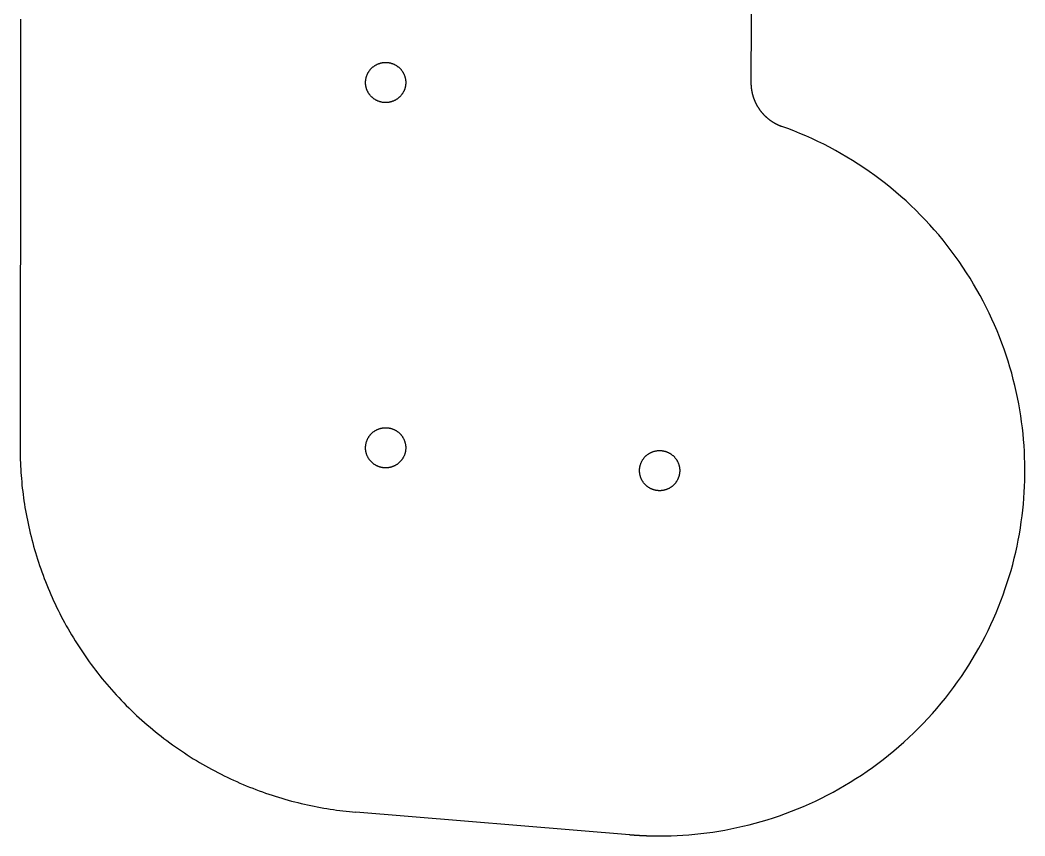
# Model space of a CAD drawing. Extents: x 50 to 1155, y -2400 to -33.
# Drawn here: x 49.9 to 325, y -2056.2 to -1832.9 of the extents above; entities that cross this region are included whole.
import ezdxf

# ---------------------------------------------------------------- set-up
doc = ezdxf.new("R2010")
doc.units = 0
doc.layers.get('0').update_dxf_attribs({"color": 18, "linetype": 'CONTINUOUS'})

msp = doc.modelspace()

# ---------------------------------------------------------------- linework, layer by layer
at = {"color": 18}
for p, q in [((50, -1850), (49.924, -1949.9238)), ((216.7962, -2055.913), (141.7899, -2049.739))]:
    msp.add_line(p, q, dxfattribs=at)
for points in [[(250.05, -1815.89, 0), (250.019, -1832.95, 0), (250, -1850, 0)], [(50.0193, -1832.66, 0), (50, -1850, 0)], [(150, -1855.5, 0), (149.891, -1855.5, 0), (149.781, -1855.5, 0), (149.671, -1855.49, 0), (149.56, -1855.48, 0), (149.448, -1855.47, 0), (149.336, -1855.46, 0), (149.223, -1855.44, 0), (149.109, -1855.43, 0), (148.996, -1855.41, 0), (148.882, -1855.39, 0), (148.767, -1855.36, 0), (148.653, -1855.33, 0), (148.538, -1855.3, 0), (148.424, -1855.27, 0), (148.31, -1855.23, 0), (148.196, -1855.2, 0), (148.082, -1855.15, 0), (147.968, -1855.11, 0), (147.855, -1855.06, 0), (147.743, -1855.02, 0), (147.631, -1854.96, 0), (147.52, -1854.91, 0), (147.41, -1854.85, 0), (147.301, -1854.79, 0), (147.193, -1854.73, 0), (147.086, -1854.66, 0), (146.98, -1854.6, 0), (146.876, -1854.53, 0), (146.773, -1854.45, 0), (146.672, -1854.38, 0), (146.572, -1854.3, 0), (146.474, -1854.22, 0), (146.377, -1854.14, 0), (146.283, -1854.05, 0), (146.19, -1853.97, 0), (146.1, -1853.88, 0), (146.011, -1853.79, 0), (145.925, -1853.69, 0), (145.841, -1853.6, 0), (145.759, -1853.5, 0), (145.679, -1853.4, 0), (145.602, -1853.3, 0), (145.528, -1853.2, 0), (145.455, -1853.1, 0), (145.386, -1852.99, 0), (145.319, -1852.89, 0), (145.254, -1852.78, 0), (145.192, -1852.67, 0), (145.133, -1852.56, 0), (145.077, -1852.45, 0), (145.023, -1852.34, 0), (144.972, -1852.23, 0), (144.923, -1852.12, 0), (144.878, -1852, 0), (144.835, -1851.89, 0), (144.795, -1851.78, 0), (144.757, -1851.66, 0), (144.722, -1851.55, 0), (144.69, -1851.43, 0), (144.66, -1851.32, 0), (144.633, -1851.2, 0), (144.609, -1851.09, 0), (144.587, -1850.98, 0), (144.568, -1850.86, 0), (144.551, -1850.75, 0), (144.537, -1850.64, 0), (144.525, -1850.52, 0), (144.515, -1850.41, 0), (144.508, -1850.3, 0), (144.503, -1850.19, 0), (144.501, -1850.08, 0), (144.5, -1849.97, 0), (144.502, -1849.86, 0), (144.506, -1849.75, 0), (144.512, -1849.64, 0), (144.52, -1849.53, 0), (144.531, -1849.42, 0), (144.544, -1849.31, 0), (144.559, -1849.19, 0), (144.577, -1849.08, 0), (144.598, -1848.97, 0), (144.621, -1848.85, 0), (144.647, -1848.74, 0), (144.675, -1848.62, 0), (144.706, -1848.51, 0), (144.739, -1848.4, 0), (144.775, -1848.28, 0), (144.814, -1848.17, 0), (144.856, -1848.05, 0), (144.9, -1847.94, 0), (144.947, -1847.83, 0), (144.997, -1847.72, 0), (145.05, -1847.6, 0), (145.105, -1847.49, 0), (145.163, -1847.38, 0), (145.223, -1847.27, 0), (145.286, -1847.17, 0), (145.352, -1847.06, 0), (145.42, -1846.95, 0), (145.491, -1846.85, 0), (145.565, -1846.75, 0), (145.641, -1846.65, 0), (145.719, -1846.55, 0), (145.8, -1846.45, 0), (145.883, -1846.35, 0), (145.968, -1846.26, 0), (146.055, -1846.17, 0), (146.145, -1846.08, 0), (146.236, -1845.99, 0), (146.33, -1845.9, 0), (146.425, -1845.82, 0), (146.523, -1845.74, 0), (146.622, -1845.66, 0), (146.722, -1845.58, 0), (146.824, -1845.51, 0), (146.928, -1845.44, 0), (147.033, -1845.37, 0), (147.14, -1845.3, 0), (147.247, -1845.24, 0), (147.356, -1845.18, 0), (147.465, -1845.12, 0), (147.576, -1845.06, 0), (147.687, -1845.01, 0), (147.799, -1844.96, 0), (147.912, -1844.91, 0), (148.025, -1844.87, 0), (148.139, -1844.82, 0), (148.253, -1844.78, 0), (148.367, -1844.75, 0), (148.481, -1844.71, 0), (148.596, -1844.68, 0), (148.71, -1844.65, 0), (148.824, -1844.63, 0), (148.939, -1844.6, 0), (149.053, -1844.58, 0), (149.166, -1844.56, 0), (149.279, -1844.55, 0), (149.392, -1844.53, 0), (149.504, -1844.52, 0), (149.616, -1844.51, 0), (149.726, -1844.51, 0), (149.836, -1844.5, 0), (149.946, -1844.5, 0), (150.054, -1844.5, 0), (150.164, -1844.5, 0), (150.274, -1844.51, 0), (150.384, -1844.51, 0), (150.496, -1844.52, 0), (150.608, -1844.53, 0), (150.721, -1844.55, 0), (150.834, -1844.56, 0), (150.947, -1844.58, 0), (151.061, -1844.6, 0), (151.176, -1844.63, 0), (151.29, -1844.65, 0), (151.404, -1844.68, 0), (151.519, -1844.71, 0), (151.633, -1844.75, 0), (151.747, -1844.78, 0), (151.861, -1844.82, 0), (151.975, -1844.87, 0), (152.088, -1844.91, 0), (152.201, -1844.96, 0), (152.313, -1845.01, 0), (152.424, -1845.06, 0), (152.535, -1845.12, 0), (152.644, -1845.18, 0), (152.753, -1845.24, 0), (152.86, -1845.3, 0), (152.967, -1845.37, 0), (153.072, -1845.44, 0), (153.176, -1845.51, 0), (153.278, -1845.58, 0), (153.378, -1845.66, 0), (153.477, -1845.74, 0), (153.575, -1845.82, 0), (153.67, -1845.9, 0), (153.764, -1845.99, 0), (153.855, -1846.08, 0), (153.945, -1846.17, 0), (154.032, -1846.26, 0), (154.117, -1846.35, 0), (154.2, -1846.45, 0), (154.281, -1846.55, 0), (154.359, -1846.65, 0), (154.435, -1846.75, 0), (154.509, -1846.85, 0), (154.58, -1846.95, 0), (154.648, -1847.06, 0), (154.714, -1847.17, 0), (154.777, -1847.27, 0), (154.837, -1847.38, 0), (154.895, -1847.49, 0), (154.95, -1847.6, 0), (155.003, -1847.72, 0), (155.053, -1847.83, 0), (155.1, -1847.94, 0), (155.144, -1848.05, 0), (155.186, -1848.17, 0), (155.225, -1848.28, 0), (155.261, -1848.4, 0), (155.294, -1848.51, 0), (155.325, -1848.62, 0), (155.353, -1848.74, 0), (155.379, -1848.85, 0), (155.402, -1848.97, 0), (155.423, -1849.08, 0), (155.441, -1849.19, 0), (155.456, -1849.31, 0), (155.469, -1849.42, 0), (155.48, -1849.53, 0), (155.488, -1849.64, 0), (155.494, -1849.75, 0), (155.498, -1849.86, 0), (155.5, -1849.97, 0), (155.499, -1850.08, 0), (155.497, -1850.19, 0), (155.492, -1850.3, 0), (155.485, -1850.41, 0), (155.475, -1850.52, 0), (155.463, -1850.64, 0), (155.449, -1850.75, 0), (155.432, -1850.86, 0), (155.413, -1850.98, 0), (155.391, -1851.09, 0), (155.367, -1851.2, 0), (155.34, -1851.32, 0), (155.31, -1851.43, 0), (155.278, -1851.55, 0), (155.243, -1851.66, 0), (155.205, -1851.78, 0), (155.165, -1851.89, 0), (155.122, -1852, 0), (155.077, -1852.12, 0), (155.028, -1852.23, 0), (154.977, -1852.34, 0), (154.923, -1852.45, 0), (154.867, -1852.56, 0), (154.808, -1852.67, 0), (154.746, -1852.78, 0), (154.681, -1852.89, 0), (154.614, -1852.99, 0), (154.545, -1853.1, 0), (154.472, -1853.2, 0), (154.398, -1853.3, 0), (154.321, -1853.4, 0), (154.241, -1853.5, 0), (154.159, -1853.6, 0), (154.075, -1853.69, 0), (153.989, -1853.79, 0), (153.9, -1853.88, 0), (153.81, -1853.97, 0), (153.717, -1854.05, 0), (153.623, -1854.14, 0), (153.526, -1854.22, 0), (153.428, -1854.3, 0), (153.328, -1854.38, 0), (153.227, -1854.45, 0), (153.124, -1854.53, 0), (153.02, -1854.6, 0), (152.914, -1854.66, 0), (152.807, -1854.73, 0), (152.699, -1854.79, 0), (152.59, -1854.85, 0), (152.48, -1854.91, 0), (152.369, -1854.96, 0), (152.257, -1855.02, 0), (152.145, -1855.06, 0), (152.032, -1855.11, 0), (151.918, -1855.15, 0), (151.804, -1855.2, 0), (151.69, -1855.23, 0), (151.576, -1855.27, 0), (151.462, -1855.3, 0), (151.347, -1855.33, 0), (151.233, -1855.36, 0), (151.118, -1855.39, 0), (151.004, -1855.41, 0), (150.891, -1855.43, 0), (150.777, -1855.44, 0), (150.664, -1855.46, 0), (150.552, -1855.47, 0), (150.44, -1855.48, 0), (150.329, -1855.49, 0), (150.219, -1855.5, 0), (150.109, -1855.5, 0), (150, -1855.5, 0)], [(250, -1850, 0), (250, -1850.09, 0), (250.001, -1850.18, 0), (250.003, -1850.26, 0), (250.005, -1850.35, 0), (250.007, -1850.44, 0), (250.011, -1850.53, 0), (250.015, -1850.62, 0), (250.019, -1850.71, 0), (250.024, -1850.8, 0), (250.03, -1850.89, 0), (250.037, -1850.98, 0), (250.044, -1851.07, 0), (250.052, -1851.16, 0), (250.06, -1851.25, 0), (250.07, -1851.34, 0), (250.079, -1851.43, 0), (250.09, -1851.52, 0), (250.101, -1851.61, 0), (250.113, -1851.7, 0), (250.126, -1851.79, 0), (250.139, -1851.89, 0), (250.153, -1851.98, 0), (250.168, -1852.07, 0), (250.183, -1852.16, 0), (250.199, -1852.25, 0), (250.216, -1852.35, 0), (250.233, -1852.44, 0), (250.252, -1852.53, 0), (250.271, -1852.62, 0), (250.29, -1852.71, 0), (250.311, -1852.81, 0), (250.332, -1852.9, 0), (250.354, -1852.99, 0), (250.376, -1853.08, 0), (250.4, -1853.18, 0), (250.424, -1853.27, 0), (250.449, -1853.36, 0), (250.474, -1853.45, 0), (250.501, -1853.55, 0), (250.528, -1853.64, 0), (250.556, -1853.73, 0), (250.584, -1853.82, 0), (250.613, -1853.92, 0), (250.644, -1854.01, 0), (250.674, -1854.1, 0), (250.706, -1854.19, 0), (250.738, -1854.29, 0), (250.772, -1854.38, 0), (250.806, -1854.47, 0), (250.84, -1854.56, 0), (250.876, -1854.65, 0), (250.912, -1854.74, 0), (250.949, -1854.84, 0), (250.987, -1854.93, 0), (251.025, -1855.02, 0), (251.064, -1855.11, 0), (251.104, -1855.2, 0), (251.145, -1855.29, 0), (251.187, -1855.38, 0), (251.229, -1855.47, 0), (251.272, -1855.56, 0), (251.316, -1855.65, 0), (251.361, -1855.74, 0), (251.406, -1855.83, 0), (251.452, -1855.92, 0), (251.499, -1856.01, 0), (251.547, -1856.1, 0), (251.595, -1856.18, 0), (251.644, -1856.27, 0), (251.694, -1856.36, 0), (251.745, -1856.45, 0), (251.796, -1856.53, 0), (251.848, -1856.62, 0), (251.901, -1856.71, 0), (251.955, -1856.79, 0), (252.009, -1856.88, 0), (252.064, -1856.96, 0), (252.12, -1857.05, 0), (252.176, -1857.13, 0), (252.234, -1857.22, 0), (252.292, -1857.3, 0), (252.35, -1857.38, 0), (252.41, -1857.47, 0), (252.47, -1857.55, 0), (252.53, -1857.63, 0), (252.592, -1857.71, 0), (252.654, -1857.8, 0), (252.717, -1857.88, 0), (252.78, -1857.96, 0), (252.844, -1858.04, 0), (252.909, -1858.12, 0), (252.975, -1858.19, 0), (253.041, -1858.27, 0), (253.107, -1858.35, 0), (253.175, -1858.43, 0), (253.243, -1858.5, 0), (253.312, -1858.58, 0), (253.381, -1858.66, 0), (253.451, -1858.73, 0), (253.521, -1858.81, 0), (253.592, -1858.88, 0), (253.664, -1858.95, 0), (253.737, -1859.03, 0), (253.809, -1859.1, 0), (253.883, -1859.17, 0), (253.957, -1859.24, 0), (254.032, -1859.31, 0), (254.107, -1859.38, 0), (254.183, -1859.45, 0), (254.259, -1859.52, 0), (254.336, -1859.59, 0), (254.413, -1859.65, 0), (254.491, -1859.72, 0), (254.569, -1859.79, 0), (254.648, -1859.85, 0), (254.727, -1859.92, 0), (254.807, -1859.98, 0), (254.888, -1860.05, 0), (254.968, -1860.11, 0), (255.05, -1860.17, 0), (255.131, -1860.23, 0), (255.213, -1860.29, 0), (255.296, -1860.35, 0), (255.379, -1860.41, 0), (255.462, -1860.47, 0), (255.546, -1860.53, 0), (255.63, -1860.58, 0), (255.715, -1860.64, 0), (255.8, -1860.7, 0), (255.885, -1860.75, 0), (255.971, -1860.81, 0), (256.057, -1860.86, 0), (256.143, -1860.91, 0), (256.23, -1860.96, 0), (256.317, -1861.02, 0), (256.404, -1861.07, 0), (256.492, -1861.12, 0), (256.58, -1861.17, 0), (256.668, -1861.21, 0), (256.757, -1861.26, 0), (256.846, -1861.31, 0), (256.935, -1861.35, 0), (257.024, -1861.4, 0), (257.114, -1861.44, 0), (257.203, -1861.49, 0), (257.293, -1861.53, 0), (257.383, -1861.57, 0), (257.474, -1861.61, 0), (257.564, -1861.66, 0), (257.655, -1861.7, 0), (257.746, -1861.73, 0), (257.837, -1861.77, 0), (257.929, -1861.81, 0), (258.02, -1861.85, 0), (258.112, -1861.88, 0), (258.203, -1861.92, 0), (258.295, -1861.95, 0), (258.387, -1861.99, 0), (258.479, -1862.02, 0)], [(225, -2056.25, 0), (226.582, -2056.24, 0), (228.173, -2056.2, 0), (229.774, -2056.14, 0), (231.383, -2056.05, 0), (233.001, -2055.93, 0), (234.626, -2055.79, 0), (236.258, -2055.61, 0), (237.896, -2055.42, 0), (239.541, -2055.19, 0), (241.19, -2054.93, 0), (242.843, -2054.65, 0), (244.501, -2054.33, 0), (246.161, -2053.99, 0), (247.823, -2053.61, 0), (249.487, -2053.21, 0), (251.152, -2052.77, 0), (252.816, -2052.3, 0), (254.479, -2051.81, 0), (256.141, -2051.28, 0), (257.8, -2050.72, 0), (259.456, -2050.13, 0), (261.107, -2049.5, 0), (262.753, -2048.85, 0), (264.394, -2048.16, 0), (266.027, -2047.45, 0), (267.653, -2046.7, 0), (269.27, -2045.92, 0), (270.877, -2045.11, 0), (272.474, -2044.26, 0), (274.06, -2043.39, 0), (275.633, -2042.48, 0), (277.194, -2041.55, 0), (278.74, -2040.58, 0), (280.272, -2039.59, 0), (281.788, -2038.56, 0), (283.287, -2037.51, 0), (284.769, -2036.42, 0), (286.233, -2035.31, 0), (287.678, -2034.17, 0), (289.103, -2033, 0), (290.507, -2031.81, 0), (291.89, -2030.59, 0), (293.251, -2029.34, 0), (294.589, -2028.07, 0), (295.903, -2026.77, 0), (297.193, -2025.45, 0), (298.459, -2024.1, 0), (299.699, -2022.73, 0), (300.912, -2021.34, 0), (302.1, -2019.93, 0), (303.259, -2018.5, 0), (304.392, -2017.05, 0), (305.496, -2015.58, 0), (306.571, -2014.1, 0), (307.617, -2012.59, 0), (308.634, -2011.07, 0), (309.621, -2009.54, 0), (310.578, -2007.98, 0), (311.504, -2006.42, 0), (312.4, -2004.84, 0), (313.265, -2003.25, 0), (314.098, -2001.65, 0), (314.901, -2000.04, 0), (315.672, -1998.42, 0), (316.411, -1996.8, 0), (317.119, -1995.16, 0), (317.796, -1993.52, 0), (318.441, -1991.87, 0), (319.054, -1990.22, 0), (319.636, -1988.56, 0), (320.187, -1986.9, 0), (320.706, -1985.24, 0), (321.194, -1983.57, 0), (321.652, -1981.91, 0), (322.078, -1980.25, 0), (322.474, -1978.58, 0), (322.84, -1976.92, 0), (323.176, -1975.26, 0), (323.483, -1973.61, 0), (323.759, -1971.95, 0), (324.007, -1970.3, 0), (324.227, -1968.66, 0), (324.418, -1967.03, 0), (324.581, -1965.4, 0), (324.717, -1963.77, 0), (324.825, -1962.16, 0), (324.908, -1960.55, 0), (324.963, -1958.95, 0), (324.994, -1957.36, 0), (324.999, -1955.78, 0), (324.979, -1954.2, 0), (324.934, -1952.61, 0), (324.862, -1951, 0), (324.764, -1949.39, 0), (324.64, -1947.77, 0), (324.488, -1946.14, 0), (324.308, -1944.51, 0), (324.101, -1942.87, 0), (323.865, -1941.22, 0), (323.6, -1939.57, 0), (323.305, -1937.92, 0), (322.982, -1936.26, 0), (322.628, -1934.6, 0), (322.244, -1932.94, 0), (321.83, -1931.27, 0), (321.385, -1929.61, 0), (320.91, -1927.94, 0), (320.403, -1926.28, 0), (319.866, -1924.62, 0), (319.297, -1922.96, 0), (318.696, -1921.31, 0), (318.064, -1919.66, 0), (317.4, -1918.01, 0), (316.705, -1916.37, 0), (315.979, -1914.74, 0), (315.221, -1913.12, 0), (314.431, -1911.51, 0), (313.61, -1909.9, 0), (312.758, -1908.31, 0), (311.875, -1906.72, 0), (310.961, -1905.16, 0), (310.017, -1903.6, 0), (309.042, -1902.06, 0), (308.037, -1900.53, 0), (307.003, -1899.02, 0), (305.94, -1897.52, 0), (304.847, -1896.05, 0), (303.727, -1894.59, 0), (302.578, -1893.15, 0), (301.402, -1891.73, 0), (300.199, -1890.33, 0), (298.97, -1888.96, 0), (297.715, -1887.6, 0), (296.435, -1886.27, 0), (295.13, -1884.96, 0), (293.802, -1883.68, 0), (292.45, -1882.42, 0), (291.076, -1881.19, 0), (289.681, -1879.98, 0), (288.264, -1878.81, 0), (286.827, -1877.65, 0), (285.371, -1876.53, 0), (283.896, -1875.43, 0), (282.404, -1874.37, 0), (280.895, -1873.33, 0), (279.369, -1872.32, 0), (277.829, -1871.34, 0), (276.274, -1870.4, 0), (274.706, -1869.48, 0), (273.125, -1868.59, 0), (271.533, -1867.74, 0), (269.929, -1866.91, 0), (268.316, -1866.12, 0), (266.694, -1865.36, 0), (265.064, -1864.63, 0), (263.426, -1863.93, 0), (261.782, -1863.26, 0), (260.133, -1862.62, 0), (258.479, -1862.02, 0)], [(150, -1955.5, 0), (149.891, -1955.5, 0), (149.781, -1955.5, 0), (149.671, -1955.49, 0), (149.56, -1955.48, 0), (149.448, -1955.47, 0), (149.336, -1955.46, 0), (149.223, -1955.44, 0), (149.109, -1955.43, 0), (148.996, -1955.41, 0), (148.882, -1955.39, 0), (148.767, -1955.36, 0), (148.653, -1955.33, 0), (148.538, -1955.3, 0), (148.424, -1955.27, 0), (148.31, -1955.23, 0), (148.196, -1955.2, 0), (148.082, -1955.15, 0), (147.968, -1955.11, 0), (147.855, -1955.06, 0), (147.743, -1955.02, 0), (147.631, -1954.96, 0), (147.52, -1954.91, 0), (147.41, -1954.85, 0), (147.301, -1954.79, 0), (147.193, -1954.73, 0), (147.086, -1954.66, 0), (146.98, -1954.6, 0), (146.876, -1954.53, 0), (146.773, -1954.45, 0), (146.672, -1954.38, 0), (146.572, -1954.3, 0), (146.474, -1954.22, 0), (146.377, -1954.14, 0), (146.283, -1954.05, 0), (146.19, -1953.97, 0), (146.1, -1953.88, 0), (146.011, -1953.79, 0), (145.925, -1953.69, 0), (145.841, -1953.6, 0), (145.759, -1953.5, 0), (145.679, -1953.4, 0), (145.602, -1953.3, 0), (145.528, -1953.2, 0), (145.455, -1953.1, 0), (145.386, -1952.99, 0), (145.319, -1952.89, 0), (145.254, -1952.78, 0), (145.192, -1952.67, 0), (145.133, -1952.56, 0), (145.077, -1952.45, 0), (145.023, -1952.34, 0), (144.972, -1952.23, 0), (144.923, -1952.12, 0), (144.878, -1952, 0), (144.835, -1951.89, 0), (144.795, -1951.78, 0), (144.757, -1951.66, 0), (144.722, -1951.55, 0), (144.69, -1951.43, 0), (144.66, -1951.32, 0), (144.633, -1951.2, 0), (144.609, -1951.09, 0), (144.587, -1950.98, 0), (144.568, -1950.86, 0), (144.551, -1950.75, 0), (144.537, -1950.64, 0), (144.525, -1950.52, 0), (144.515, -1950.41, 0), (144.508, -1950.3, 0), (144.503, -1950.19, 0), (144.501, -1950.08, 0), (144.5, -1949.97, 0), (144.502, -1949.86, 0), (144.506, -1949.75, 0), (144.512, -1949.64, 0), (144.52, -1949.53, 0), (144.531, -1949.42, 0), (144.544, -1949.31, 0), (144.559, -1949.19, 0), (144.577, -1949.08, 0), (144.598, -1948.97, 0), (144.621, -1948.85, 0), (144.647, -1948.74, 0), (144.675, -1948.62, 0), (144.706, -1948.51, 0), (144.739, -1948.4, 0), (144.775, -1948.28, 0), (144.814, -1948.17, 0), (144.856, -1948.05, 0), (144.9, -1947.94, 0), (144.947, -1947.83, 0), (144.997, -1947.72, 0), (145.05, -1947.6, 0), (145.105, -1947.49, 0), (145.163, -1947.38, 0), (145.223, -1947.27, 0), (145.286, -1947.17, 0), (145.352, -1947.06, 0), (145.42, -1946.95, 0), (145.491, -1946.85, 0), (145.565, -1946.75, 0), (145.641, -1946.65, 0), (145.719, -1946.55, 0), (145.8, -1946.45, 0), (145.883, -1946.35, 0), (145.968, -1946.26, 0), (146.055, -1946.17, 0), (146.145, -1946.08, 0), (146.236, -1945.99, 0), (146.33, -1945.9, 0), (146.425, -1945.82, 0), (146.523, -1945.74, 0), (146.622, -1945.66, 0), (146.722, -1945.58, 0), (146.824, -1945.51, 0), (146.928, -1945.44, 0), (147.033, -1945.37, 0), (147.14, -1945.3, 0), (147.247, -1945.24, 0), (147.356, -1945.18, 0), (147.465, -1945.12, 0), (147.576, -1945.06, 0), (147.687, -1945.01, 0), (147.799, -1944.96, 0), (147.912, -1944.91, 0), (148.025, -1944.87, 0), (148.139, -1944.82, 0), (148.253, -1944.78, 0), (148.367, -1944.75, 0), (148.481, -1944.71, 0), (148.596, -1944.68, 0), (148.71, -1944.65, 0), (148.824, -1944.63, 0), (148.939, -1944.6, 0), (149.053, -1944.58, 0), (149.166, -1944.56, 0), (149.279, -1944.55, 0), (149.392, -1944.53, 0), (149.504, -1944.52, 0), (149.616, -1944.51, 0), (149.726, -1944.51, 0), (149.836, -1944.5, 0), (149.946, -1944.5, 0), (150.054, -1944.5, 0), (150.164, -1944.5, 0), (150.274, -1944.51, 0), (150.384, -1944.51, 0), (150.496, -1944.52, 0), (150.608, -1944.53, 0), (150.721, -1944.55, 0), (150.834, -1944.56, 0), (150.947, -1944.58, 0), (151.061, -1944.6, 0), (151.176, -1944.63, 0), (151.29, -1944.65, 0), (151.404, -1944.68, 0), (151.519, -1944.71, 0), (151.633, -1944.75, 0), (151.747, -1944.78, 0), (151.861, -1944.82, 0), (151.975, -1944.87, 0), (152.088, -1944.91, 0), (152.201, -1944.96, 0), (152.313, -1945.01, 0), (152.424, -1945.06, 0), (152.535, -1945.12, 0), (152.644, -1945.18, 0), (152.753, -1945.24, 0), (152.86, -1945.3, 0), (152.967, -1945.37, 0), (153.072, -1945.44, 0), (153.176, -1945.51, 0), (153.278, -1945.58, 0), (153.378, -1945.66, 0), (153.477, -1945.74, 0), (153.575, -1945.82, 0), (153.67, -1945.9, 0), (153.764, -1945.99, 0), (153.855, -1946.08, 0), (153.945, -1946.17, 0), (154.032, -1946.26, 0), (154.117, -1946.35, 0), (154.2, -1946.45, 0), (154.281, -1946.55, 0), (154.359, -1946.65, 0), (154.435, -1946.75, 0), (154.509, -1946.85, 0), (154.58, -1946.95, 0), (154.648, -1947.06, 0), (154.714, -1947.17, 0), (154.777, -1947.27, 0), (154.837, -1947.38, 0), (154.895, -1947.49, 0), (154.95, -1947.6, 0), (155.003, -1947.72, 0), (155.053, -1947.83, 0), (155.1, -1947.94, 0), (155.144, -1948.05, 0), (155.186, -1948.17, 0), (155.225, -1948.28, 0), (155.261, -1948.4, 0), (155.294, -1948.51, 0), (155.325, -1948.62, 0), (155.353, -1948.74, 0), (155.379, -1948.85, 0), (155.402, -1948.97, 0), (155.423, -1949.08, 0), (155.441, -1949.19, 0), (155.456, -1949.31, 0), (155.469, -1949.42, 0), (155.48, -1949.53, 0), (155.488, -1949.64, 0), (155.494, -1949.75, 0), (155.498, -1949.86, 0), (155.5, -1949.97, 0), (155.499, -1950.08, 0), (155.497, -1950.19, 0), (155.492, -1950.3, 0), (155.485, -1950.41, 0), (155.475, -1950.52, 0), (155.463, -1950.64, 0), (155.449, -1950.75, 0), (155.432, -1950.86, 0), (155.413, -1950.98, 0), (155.391, -1951.09, 0), (155.367, -1951.2, 0), (155.34, -1951.32, 0), (155.31, -1951.43, 0), (155.278, -1951.55, 0), (155.243, -1951.66, 0), (155.205, -1951.78, 0), (155.165, -1951.89, 0), (155.122, -1952, 0), (155.077, -1952.12, 0), (155.028, -1952.23, 0), (154.977, -1952.34, 0), (154.923, -1952.45, 0), (154.867, -1952.56, 0), (154.808, -1952.67, 0), (154.746, -1952.78, 0), (154.681, -1952.89, 0), (154.614, -1952.99, 0), (154.545, -1953.1, 0), (154.472, -1953.2, 0), (154.398, -1953.3, 0), (154.321, -1953.4, 0), (154.241, -1953.5, 0), (154.159, -1953.6, 0), (154.075, -1953.69, 0), (153.989, -1953.79, 0), (153.9, -1953.88, 0), (153.81, -1953.97, 0), (153.717, -1954.05, 0), (153.623, -1954.14, 0), (153.526, -1954.22, 0), (153.428, -1954.3, 0), (153.328, -1954.38, 0), (153.227, -1954.45, 0), (153.124, -1954.53, 0), (153.02, -1954.6, 0), (152.914, -1954.66, 0), (152.807, -1954.73, 0), (152.699, -1954.79, 0), (152.59, -1954.85, 0), (152.48, -1954.91, 0), (152.369, -1954.96, 0), (152.257, -1955.02, 0), (152.145, -1955.06, 0), (152.032, -1955.11, 0), (151.918, -1955.15, 0), (151.804, -1955.2, 0), (151.69, -1955.23, 0), (151.576, -1955.27, 0), (151.462, -1955.3, 0), (151.347, -1955.33, 0), (151.233, -1955.36, 0), (151.118, -1955.39, 0), (151.004, -1955.41, 0), (150.891, -1955.43, 0), (150.777, -1955.44, 0), (150.664, -1955.46, 0), (150.552, -1955.47, 0), (150.44, -1955.48, 0), (150.329, -1955.49, 0), (150.219, -1955.5, 0), (150.109, -1955.5, 0), (150, -1955.5, 0)], [(49.924, -1949.92, 0), (49.9269, -1950.76, 0), (49.9369, -1951.61, 0), (49.9541, -1952.46, 0), (49.9785, -1953.3, 0), (50.0103, -1954.16, 0), (50.0495, -1955.01, 0), (50.0961, -1955.87, 0), (50.1503, -1956.73, 0), (50.212, -1957.59, 0), (50.2815, -1958.45, 0), (50.3587, -1959.32, 0), (50.4436, -1960.19, 0), (50.5364, -1961.06, 0), (50.6372, -1961.93, 0), (50.7459, -1962.8, 0), (50.8627, -1963.68, 0), (50.9875, -1964.55, 0), (51.1205, -1965.43, 0), (51.2617, -1966.31, 0), (51.4112, -1967.19, 0), (51.5689, -1968.07, 0), (51.7351, -1968.95, 0), (51.9096, -1969.84, 0), (52.0926, -1970.72, 0), (52.2841, -1971.61, 0), (52.4841, -1972.49, 0), (52.6927, -1973.38, 0), (52.9099, -1974.26, 0), (53.1357, -1975.15, 0), (53.3703, -1976.04, 0), (53.6135, -1976.92, 0), (53.8655, -1977.81, 0), (54.1263, -1978.7, 0), (54.396, -1979.58, 0), (54.6744, -1980.47, 0), (54.9617, -1981.35, 0), (55.2579, -1982.24, 0), (55.5629, -1983.12, 0), (55.8769, -1984, 0), (56.1998, -1984.88, 0), (56.5316, -1985.76, 0), (56.8723, -1986.64, 0), (57.222, -1987.52, 0), (57.5807, -1988.39, 0), (57.9483, -1989.26, 0), (58.3248, -1990.14, 0), (58.7103, -1991.01, 0), (59.1047, -1991.87, 0), (59.5081, -1992.74, 0), (59.9203, -1993.6, 0), (60.3415, -1994.46, 0), (60.7716, -1995.32, 0), (61.2105, -1996.17, 0), (61.6583, -1997.02, 0), (62.1148, -1997.87, 0), (62.5802, -1998.71, 0), (63.0543, -1999.55, 0), (63.5372, -2000.39, 0), (64.0288, -2001.23, 0), (64.529, -2002.06, 0), (65.0378, -2002.88, 0), (65.5552, -2003.71, 0), (66.0811, -2004.52, 0), (66.6155, -2005.34, 0), (67.1583, -2006.15, 0), (67.7095, -2006.95, 0), (68.269, -2007.75, 0), (68.8368, -2008.55, 0), (69.4127, -2009.34, 0), (69.9968, -2010.12, 0), (70.5889, -2010.9, 0), (71.189, -2011.68, 0), (71.7971, -2012.45, 0), (72.413, -2013.21, 0), (73.0366, -2013.97, 0), (73.668, -2014.72, 0), (74.3069, -2015.47, 0), (74.9534, -2016.21, 0), (75.6073, -2016.94, 0), (76.2686, -2017.67, 0), (76.9371, -2018.39, 0), (77.6128, -2019.1, 0), (78.2956, -2019.81, 0), (78.9854, -2020.51, 0), (79.682, -2021.21, 0), (80.3854, -2021.9, 0), (81.0954, -2022.58, 0), (81.812, -2023.25, 0), (82.5351, -2023.92, 0), (83.2646, -2024.58, 0), (84.0002, -2025.23, 0), (84.742, -2025.87, 0), (85.4899, -2026.51, 0), (86.2436, -2027.14, 0), (87.0031, -2027.76, 0), (87.7682, -2028.37, 0), (88.5389, -2028.98, 0), (89.3151, -2029.58, 0), (90.0965, -2030.17, 0), (90.8831, -2030.75, 0), (91.6748, -2031.32, 0), (92.4714, -2031.89, 0), (93.2728, -2032.45, 0), (94.0788, -2032.99, 0), (94.8894, -2033.53, 0), (95.7045, -2034.07, 0), (96.5238, -2034.59, 0), (97.3473, -2035.11, 0), (98.1747, -2035.61, 0), (99.0061, -2036.11, 0), (99.8413, -2036.6, 0), (100.68, -2037.08, 0), (101.522, -2037.55, 0), (102.368, -2038.01, 0), (103.217, -2038.47, 0), (104.069, -2038.91, 0), (104.924, -2039.35, 0), (105.781, -2039.78, 0), (106.642, -2040.2, 0), (107.505, -2040.61, 0), (108.37, -2041.01, 0), (109.238, -2041.4, 0), (110.108, -2041.78, 0), (110.979, -2042.16, 0), (111.853, -2042.52, 0), (112.729, -2042.88, 0), (113.606, -2043.22, 0), (114.484, -2043.56, 0), (115.364, -2043.89, 0), (116.246, -2044.21, 0), (117.128, -2044.52, 0), (118.011, -2044.83, 0), (118.895, -2045.12, 0), (119.78, -2045.4, 0), (120.666, -2045.68, 0), (121.552, -2045.95, 0), (122.438, -2046.21, 0), (123.324, -2046.46, 0), (124.211, -2046.7, 0), (125.098, -2046.93, 0), (125.984, -2047.15, 0), (126.87, -2047.37, 0), (127.756, -2047.57, 0), (128.642, -2047.77, 0), (129.526, -2047.96, 0), (130.41, -2048.14, 0), (131.294, -2048.31, 0), (132.176, -2048.48, 0), (133.057, -2048.63, 0), (133.937, -2048.78, 0), (134.816, -2048.92, 0), (135.694, -2049.05, 0), (136.57, -2049.17, 0), (137.444, -2049.29, 0), (138.317, -2049.39, 0), (139.188, -2049.49, 0), (140.057, -2049.58, 0), (140.925, -2049.66, 0), (141.79, -2049.74, 0)], [(225, -1961.75, 0), (224.891, -1961.75, 0), (224.781, -1961.75, 0), (224.671, -1961.74, 0), (224.56, -1961.73, 0), (224.448, -1961.72, 0), (224.336, -1961.71, 0), (224.223, -1961.69, 0), (224.109, -1961.68, 0), (223.996, -1961.66, 0), (223.882, -1961.64, 0), (223.767, -1961.61, 0), (223.653, -1961.58, 0), (223.538, -1961.55, 0), (223.424, -1961.52, 0), (223.31, -1961.48, 0), (223.196, -1961.45, 0), (223.082, -1961.4, 0), (222.968, -1961.36, 0), (222.855, -1961.31, 0), (222.743, -1961.27, 0), (222.631, -1961.21, 0), (222.52, -1961.16, 0), (222.41, -1961.1, 0), (222.301, -1961.04, 0), (222.193, -1960.98, 0), (222.086, -1960.91, 0), (221.98, -1960.85, 0), (221.876, -1960.78, 0), (221.773, -1960.7, 0), (221.672, -1960.63, 0), (221.572, -1960.55, 0), (221.474, -1960.47, 0), (221.377, -1960.39, 0), (221.283, -1960.3, 0), (221.19, -1960.22, 0), (221.1, -1960.13, 0), (221.011, -1960.04, 0), (220.925, -1959.94, 0), (220.841, -1959.85, 0), (220.759, -1959.75, 0), (220.679, -1959.65, 0), (220.602, -1959.55, 0), (220.528, -1959.45, 0), (220.455, -1959.35, 0), (220.386, -1959.24, 0), (220.319, -1959.14, 0), (220.254, -1959.03, 0), (220.192, -1958.92, 0), (220.133, -1958.81, 0), (220.077, -1958.7, 0), (220.023, -1958.59, 0), (219.972, -1958.48, 0), (219.923, -1958.37, 0), (219.878, -1958.25, 0), (219.835, -1958.14, 0), (219.795, -1958.03, 0), (219.757, -1957.91, 0), (219.722, -1957.8, 0), (219.69, -1957.68, 0), (219.66, -1957.57, 0), (219.633, -1957.45, 0), (219.609, -1957.34, 0), (219.587, -1957.23, 0), (219.568, -1957.11, 0), (219.551, -1957, 0), (219.537, -1956.89, 0), (219.525, -1956.77, 0), (219.515, -1956.66, 0), (219.508, -1956.55, 0), (219.503, -1956.44, 0), (219.501, -1956.33, 0), (219.5, -1956.22, 0), (219.502, -1956.11, 0), (219.506, -1956, 0), (219.512, -1955.89, 0), (219.52, -1955.78, 0), (219.531, -1955.67, 0), (219.544, -1955.56, 0), (219.559, -1955.44, 0), (219.577, -1955.33, 0), (219.598, -1955.22, 0), (219.621, -1955.1, 0), (219.647, -1954.99, 0), (219.675, -1954.87, 0), (219.706, -1954.76, 0), (219.739, -1954.65, 0), (219.775, -1954.53, 0), (219.814, -1954.42, 0), (219.856, -1954.3, 0), (219.9, -1954.19, 0), (219.947, -1954.08, 0), (219.997, -1953.97, 0), (220.05, -1953.85, 0), (220.105, -1953.74, 0), (220.163, -1953.63, 0), (220.223, -1953.52, 0), (220.286, -1953.42, 0), (220.352, -1953.31, 0), (220.42, -1953.2, 0), (220.491, -1953.1, 0), (220.565, -1953, 0), (220.641, -1952.9, 0), (220.719, -1952.8, 0), (220.8, -1952.7, 0), (220.883, -1952.6, 0), (220.968, -1952.51, 0), (221.055, -1952.42, 0), (221.145, -1952.33, 0), (221.236, -1952.24, 0), (221.33, -1952.15, 0), (221.425, -1952.07, 0), (221.523, -1951.99, 0), (221.622, -1951.91, 0), (221.722, -1951.83, 0), (221.824, -1951.76, 0), (221.928, -1951.69, 0), (222.033, -1951.62, 0), (222.14, -1951.55, 0), (222.247, -1951.49, 0), (222.356, -1951.43, 0), (222.465, -1951.37, 0), (222.576, -1951.31, 0), (222.687, -1951.26, 0), (222.799, -1951.21, 0), (222.912, -1951.16, 0), (223.025, -1951.12, 0), (223.139, -1951.07, 0), (223.253, -1951.03, 0), (223.367, -1951, 0), (223.481, -1950.96, 0), (223.596, -1950.93, 0), (223.71, -1950.9, 0), (223.824, -1950.88, 0), (223.939, -1950.85, 0), (224.053, -1950.83, 0), (224.166, -1950.81, 0), (224.279, -1950.8, 0), (224.392, -1950.78, 0), (224.504, -1950.77, 0), (224.616, -1950.76, 0), (224.726, -1950.76, 0), (224.836, -1950.75, 0), (224.946, -1950.75, 0), (225.054, -1950.75, 0), (225.164, -1950.75, 0), (225.274, -1950.76, 0), (225.384, -1950.76, 0), (225.496, -1950.77, 0), (225.608, -1950.78, 0), (225.721, -1950.8, 0), (225.834, -1950.81, 0), (225.947, -1950.83, 0), (226.061, -1950.85, 0), (226.176, -1950.88, 0), (226.29, -1950.9, 0), (226.404, -1950.93, 0), (226.519, -1950.96, 0), (226.633, -1951, 0), (226.747, -1951.03, 0), (226.861, -1951.07, 0), (226.975, -1951.12, 0), (227.088, -1951.16, 0), (227.201, -1951.21, 0), (227.313, -1951.26, 0), (227.424, -1951.31, 0), (227.535, -1951.37, 0), (227.644, -1951.43, 0), (227.753, -1951.49, 0), (227.86, -1951.55, 0), (227.967, -1951.62, 0), (228.072, -1951.69, 0), (228.176, -1951.76, 0), (228.278, -1951.83, 0), (228.378, -1951.91, 0), (228.477, -1951.99, 0), (228.575, -1952.07, 0), (228.67, -1952.15, 0), (228.764, -1952.24, 0), (228.855, -1952.33, 0), (228.945, -1952.42, 0), (229.032, -1952.51, 0), (229.117, -1952.6, 0), (229.2, -1952.7, 0), (229.281, -1952.8, 0), (229.359, -1952.9, 0), (229.435, -1953, 0), (229.509, -1953.1, 0), (229.58, -1953.2, 0), (229.648, -1953.31, 0), (229.714, -1953.42, 0), (229.777, -1953.52, 0), (229.837, -1953.63, 0), (229.895, -1953.74, 0), (229.95, -1953.85, 0), (230.003, -1953.97, 0), (230.053, -1954.08, 0), (230.1, -1954.19, 0), (230.144, -1954.3, 0), (230.186, -1954.42, 0), (230.225, -1954.53, 0), (230.261, -1954.65, 0), (230.294, -1954.76, 0), (230.325, -1954.87, 0), (230.353, -1954.99, 0), (230.379, -1955.1, 0), (230.402, -1955.22, 0), (230.423, -1955.33, 0), (230.441, -1955.44, 0), (230.456, -1955.56, 0), (230.469, -1955.67, 0), (230.48, -1955.78, 0), (230.488, -1955.89, 0), (230.494, -1956, 0), (230.498, -1956.11, 0), (230.5, -1956.22, 0), (230.499, -1956.33, 0), (230.497, -1956.44, 0), (230.492, -1956.55, 0), (230.485, -1956.66, 0), (230.475, -1956.77, 0), (230.463, -1956.89, 0), (230.449, -1957, 0), (230.432, -1957.11, 0), (230.413, -1957.23, 0), (230.391, -1957.34, 0), (230.367, -1957.45, 0), (230.34, -1957.57, 0), (230.31, -1957.68, 0), (230.278, -1957.8, 0), (230.243, -1957.91, 0), (230.205, -1958.03, 0), (230.165, -1958.14, 0), (230.122, -1958.25, 0), (230.077, -1958.37, 0), (230.028, -1958.48, 0), (229.977, -1958.59, 0), (229.923, -1958.7, 0), (229.867, -1958.81, 0), (229.808, -1958.92, 0), (229.746, -1959.03, 0), (229.681, -1959.14, 0), (229.614, -1959.24, 0), (229.545, -1959.35, 0), (229.472, -1959.45, 0), (229.398, -1959.55, 0), (229.321, -1959.65, 0), (229.241, -1959.75, 0), (229.159, -1959.85, 0), (229.075, -1959.94, 0), (228.989, -1960.04, 0), (228.9, -1960.13, 0), (228.81, -1960.22, 0), (228.717, -1960.3, 0), (228.623, -1960.39, 0), (228.526, -1960.47, 0), (228.428, -1960.55, 0), (228.328, -1960.63, 0), (228.227, -1960.7, 0), (228.124, -1960.78, 0), (228.02, -1960.85, 0), (227.914, -1960.91, 0), (227.807, -1960.98, 0), (227.699, -1961.04, 0), (227.59, -1961.1, 0), (227.48, -1961.16, 0), (227.369, -1961.21, 0), (227.257, -1961.27, 0), (227.145, -1961.31, 0), (227.032, -1961.36, 0), (226.918, -1961.4, 0), (226.804, -1961.45, 0), (226.69, -1961.48, 0), (226.576, -1961.52, 0), (226.462, -1961.55, 0), (226.347, -1961.58, 0), (226.233, -1961.61, 0), (226.118, -1961.64, 0), (226.004, -1961.66, 0), (225.891, -1961.68, 0), (225.777, -1961.69, 0), (225.664, -1961.71, 0), (225.552, -1961.72, 0), (225.44, -1961.73, 0), (225.329, -1961.74, 0), (225.219, -1961.75, 0), (225.109, -1961.75, 0), (225, -1961.75, 0)], [(216.796, -2055.91, 0), (216.884, -2055.92, 0), (216.971, -2055.93, 0), (217.059, -2055.93, 0), (217.146, -2055.94, 0), (217.234, -2055.95, 0), (217.321, -2055.95, 0), (217.408, -2055.96, 0), (217.496, -2055.97, 0), (217.583, -2055.97, 0), (217.67, -2055.98, 0), (217.758, -2055.99, 0), (217.845, -2055.99, 0), (217.932, -2056, 0), (218.019, -2056.01, 0), (218.107, -2056.01, 0), (218.194, -2056.02, 0), (218.281, -2056.02, 0), (218.368, -2056.03, 0), (218.455, -2056.04, 0), (218.542, -2056.04, 0), (218.629, -2056.05, 0), (218.716, -2056.05, 0), (218.803, -2056.06, 0), (218.89, -2056.06, 0), (218.977, -2056.07, 0), (219.064, -2056.07, 0), (219.151, -2056.08, 0), (219.238, -2056.08, 0), (219.325, -2056.09, 0), (219.412, -2056.09, 0), (219.499, -2056.1, 0), (219.585, -2056.1, 0), (219.672, -2056.11, 0), (219.759, -2056.11, 0), (219.846, -2056.12, 0), (219.932, -2056.12, 0), (220.019, -2056.13, 0), (220.106, -2056.13, 0), (220.192, -2056.13, 0), (220.279, -2056.14, 0), (220.365, -2056.14, 0), (220.452, -2056.15, 0), (220.539, -2056.15, 0), (220.625, -2056.15, 0), (220.711, -2056.16, 0), (220.798, -2056.16, 0), (220.884, -2056.17, 0), (220.971, -2056.17, 0), (221.057, -2056.17, 0), (221.143, -2056.18, 0), (221.23, -2056.18, 0), (221.316, -2056.18, 0), (221.402, -2056.19, 0), (221.489, -2056.19, 0), (221.575, -2056.19, 0), (221.661, -2056.19, 0), (221.747, -2056.2, 0), (221.833, -2056.2, 0), (221.919, -2056.2, 0), (222.005, -2056.21, 0), (222.091, -2056.21, 0), (222.177, -2056.21, 0), (222.263, -2056.21, 0), (222.349, -2056.21, 0), (222.435, -2056.22, 0), (222.521, -2056.22, 0), (222.607, -2056.22, 0), (222.693, -2056.22, 0), (222.779, -2056.23, 0), (222.864, -2056.23, 0), (222.95, -2056.23, 0), (223.036, -2056.23, 0), (223.122, -2056.23, 0), (223.207, -2056.23, 0), (223.293, -2056.24, 0), (223.379, -2056.24, 0), (223.464, -2056.24, 0), (223.55, -2056.24, 0), (223.635, -2056.24, 0), (223.721, -2056.24, 0), (223.806, -2056.24, 0), (223.892, -2056.24, 0), (223.977, -2056.24, 0), (224.063, -2056.25, 0), (224.148, -2056.25, 0), (224.233, -2056.25, 0), (224.319, -2056.25, 0), (224.404, -2056.25, 0), (224.489, -2056.25, 0), (224.574, -2056.25, 0), (224.66, -2056.25, 0), (224.745, -2056.25, 0), (224.83, -2056.25, 0), (224.915, -2056.25, 0), (225, -2056.25, 0)]]:
    msp.add_polyline3d(points, dxfattribs=at)

doc.saveas('drawing.dxf')
